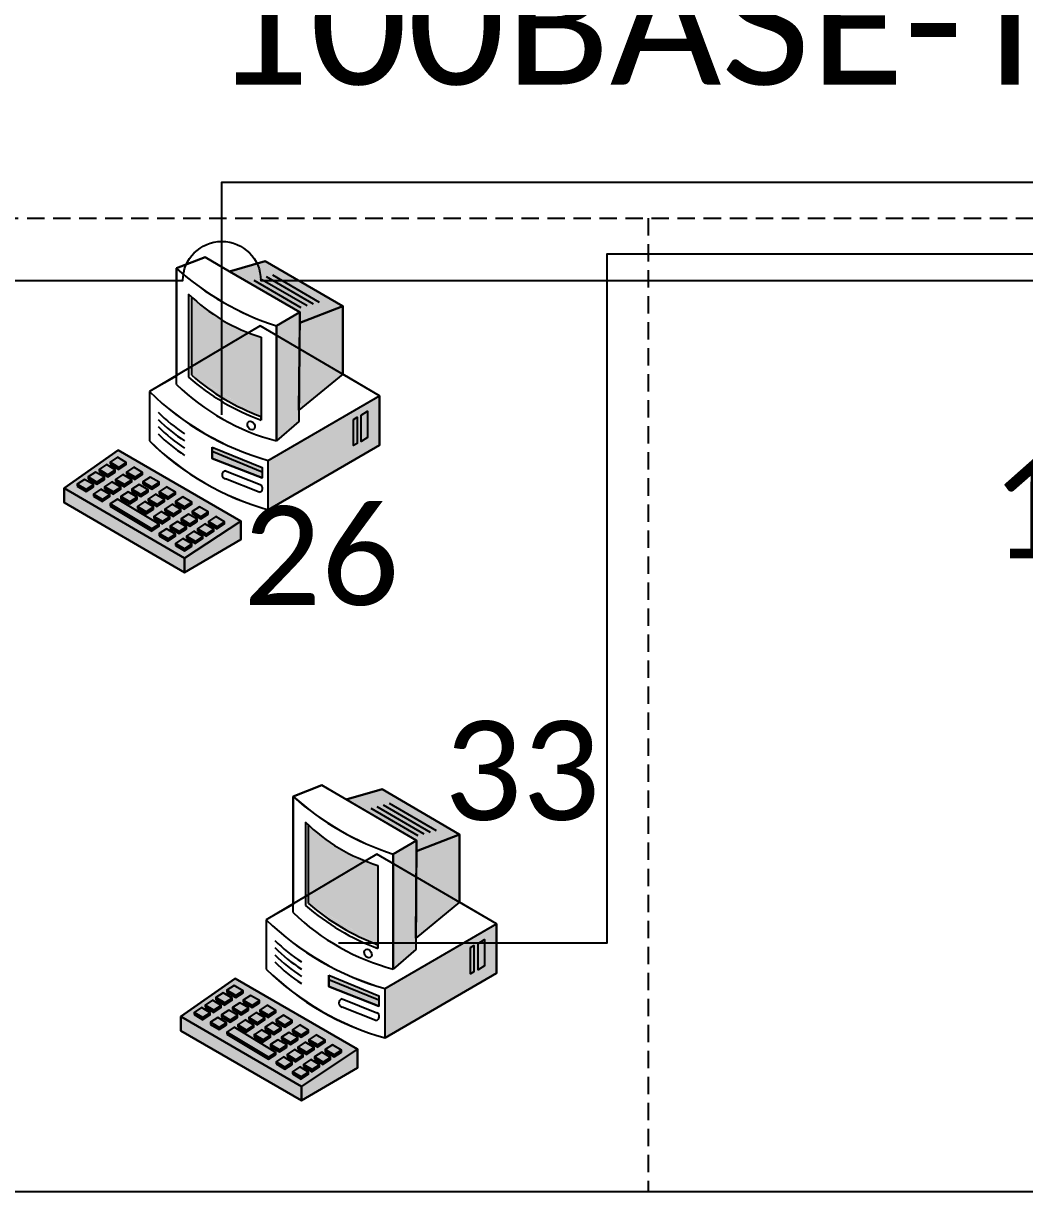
# Model space of a CAD drawing. Extents: x 1 to 296, y 20 to 201.
# Drawn here: x 36.63 to 58.05, y 80 to 105 of the extents above; entities that cross this region are included whole.
import ezdxf

# ---------------------------------------------------------------- set-up
doc = ezdxf.new("R2010")
doc.units = 0
doc.header["$LTSCALE"] = 2.97
doc.header["$MEASUREMENT"] = 0
doc.linetypes.add('HIDDEN2', pattern=[0.1875, 0.125, -0.0625])
doc.layers.get('0').update_dxf_attribs({"linetype": 'CONTINUOUS'})
doc.layers.add('CONNECTOR', color=7, linetype='CONTINUOUS')
doc.styles.get("Standard").update_dxf_attribs({"font": 'txt.shx'})

msp = doc.modelspace()

# ---------------------------------------------------------------- hatches: boundary and pattern name
for color, points in [(7, [(42.542, 98.589), (42.544, 98.82), (41.039, 99.692), (41.803, 99.912), (43.464, 98.945)]), (7, [(42.044, 96.064), (42.044, 98.527), (42.544, 98.82), (42.524, 96.482)]), (7, [(42.542, 98.589), (43.464, 98.945), (43.464, 97.493), (42.524, 96.724)]), (7, [(41.869, 95.648), (44.25, 97.032), (44.25, 95.976), (41.869, 94.591)]), (7, [(37.5, 95.053), (38.658, 95.866), (41.279, 94.349), (40.078, 93.555)]), (253, [(40.667, 95.932), (41.738, 95.493), (41.738, 95.273), (40.667, 95.691)]), (7, [(37.5, 95.053), (40.078, 93.555), (40.078, 93.25), (37.5, 94.745)]), (7, [(40.078, 93.25), (40.078, 93.555), (41.279, 94.349), (41.279, 93.954)]), (7, [(45.042, 87.287), (45.044, 87.517), (43.539, 88.389), (44.303, 88.609), (45.964, 87.642)]), (7, [(44.544, 84.762), (44.544, 87.224), (45.044, 87.517), (45.024, 85.179)]), (7, [(45.042, 87.287), (45.964, 87.642), (45.964, 86.191), (45.024, 85.421)]), (7, [(44.369, 84.345), (46.75, 85.729), (46.75, 84.674), (44.369, 83.288)]), (7, [(40, 83.75), (41.158, 84.564), (43.779, 83.047), (42.578, 82.252)]), (253, [(43.167, 84.63), (44.238, 84.19), (44.238, 83.97), (43.167, 84.388)]), (7, [(40, 83.75), (42.578, 82.252), (42.578, 81.947), (40, 83.442)]), (7, [(42.578, 81.947), (42.578, 82.252), (43.779, 83.047), (43.779, 82.651)])]:
    msp.add_hatch(color=color).paths.add_polyline_path(points)
h = msp.add_hatch(color=7)
edge = h.paths.add_edge_path()
edge.add_line((40.231, 97.469), (40.231, 99.143))
edge.add_line((40.231, 99.143), (40.165, 99.208))
edge.add_ellipse((42.805, 101.919), major_axis=(0.032, -3.796), ratio=0.993528, start_angle=315.0949, end_angle=342.7363)
edge.add_line((41.716, 98.285), (41.716, 96.508))
edge.add_line((41.716, 96.508), (41.716, 96.587))
edge.add_ellipse((43.354, 101.091), major_axis=(-0.122, -4.794), ratio=0.993528, start_angle=320.5053, end_angle=341.3574, ccw=False)
h = msp.add_hatch(color=251)
h.paths.add_polyline_path([(43.857, 96.614), (43.993, 96.7), (43.993, 96.138), (43.857, 96.052)])
h.paths.add_polyline_path([(43.694, 96.526), (43.769, 96.57), (43.769, 96.008), (43.694, 95.964)])
h = msp.add_hatch(color=252)
h.paths.add_polyline_path([(38.483, 95.566), (38.672, 95.453), (38.672, 95.498), (38.483, 95.611)])
h.paths.add_polyline_path([(38.834, 95.354), (39.023, 95.242), (39.023, 95.287), (38.834, 95.399)])
h.paths.add_polyline_path([(39.185, 95.143), (39.374, 95.03), (39.374, 95.075), (39.185, 95.188)])
h.paths.add_polyline_path([(39.536, 94.931), (39.725, 94.819), (39.725, 94.864), (39.536, 94.976)])
h.paths.add_polyline_path([(39.887, 94.72), (40.076, 94.607), (40.076, 94.652), (39.887, 94.765)])
h.paths.add_polyline_path([(40.238, 94.508), (40.427, 94.396), (40.427, 94.441), (40.238, 94.553)])
h.paths.add_polyline_path([(38.672, 95.498), (38.672, 95.453), (38.829, 95.557), (38.829, 95.602)])
h.paths.add_polyline_path([(39.023, 95.287), (39.023, 95.242), (39.18, 95.345), (39.18, 95.39)])
h.paths.add_polyline_path([(39.374, 95.075), (39.374, 95.03), (39.531, 95.134), (39.531, 95.179)])
h.paths.add_polyline_path([(39.725, 94.864), (39.725, 94.819), (39.882, 94.922), (39.882, 94.967)])
h.paths.add_polyline_path([(40.076, 94.652), (40.076, 94.607), (40.233, 94.711), (40.233, 94.756)])
h.paths.add_polyline_path([(40.427, 94.441), (40.427, 94.396), (40.584, 94.499), (40.584, 94.544)])
h.paths.add_polyline_path([(40.589, 94.297), (40.778, 94.184), (40.778, 94.229), (40.589, 94.342)])
h.paths.add_polyline_path([(40.778, 94.229), (40.778, 94.184), (40.935, 94.288), (40.935, 94.333)])
h.paths.add_polyline_path([(38.249, 95.408), (38.438, 95.296), (38.438, 95.341), (38.249, 95.453)])
h.paths.add_polyline_path([(38.6, 95.197), (38.789, 95.084), (38.789, 95.129), (38.6, 95.242)])
h.paths.add_polyline_path([(38.951, 94.985), (39.14, 94.873), (39.14, 94.918), (38.951, 95.03)])
h.paths.add_polyline_path([(39.302, 94.774), (39.491, 94.661), (39.491, 94.706), (39.302, 94.819)])
h.paths.add_polyline_path([(39.653, 94.562), (39.842, 94.45), (39.842, 94.495), (39.653, 94.607)])
h.paths.add_polyline_path([(40.004, 94.351), (40.193, 94.238), (40.193, 94.283), (40.004, 94.396)])
h.paths.add_polyline_path([(38.438, 95.341), (38.438, 95.296), (38.595, 95.399), (38.595, 95.444)])
h.paths.add_polyline_path([(38.789, 95.129), (38.789, 95.084), (38.946, 95.188), (38.946, 95.233)])
h.paths.add_polyline_path([(39.14, 94.918), (39.14, 94.873), (39.297, 94.976), (39.297, 95.021)])
h.paths.add_polyline_path([(39.491, 94.706), (39.491, 94.661), (39.648, 94.765), (39.648, 94.81)])
h.paths.add_polyline_path([(39.842, 94.495), (39.842, 94.45), (39.999, 94.553), (39.999, 94.598)])
h.paths.add_polyline_path([(40.193, 94.283), (40.193, 94.238), (40.35, 94.342), (40.35, 94.387)])
h.paths.add_polyline_path([(40.355, 94.139), (40.544, 94.027), (40.544, 94.072), (40.355, 94.184)])
h.paths.add_polyline_path([(40.544, 94.072), (40.544, 94.027), (40.701, 94.13), (40.701, 94.175)])
h.paths.add_polyline_path([(38.015, 95.251), (38.204, 95.138), (38.204, 95.183), (38.015, 95.296)])
h.paths.add_polyline_path([(38.366, 95.039), (38.555, 94.927), (38.555, 94.972), (38.366, 95.084)])
h.paths.add_polyline_path([(38.717, 94.828), (38.906, 94.715), (38.906, 94.76), (38.717, 94.873)])
h.paths.add_polyline_path([(39.068, 94.616), (39.257, 94.504), (39.257, 94.549), (39.068, 94.661)])
h.paths.add_polyline_path([(39.419, 94.405), (39.608, 94.292), (39.608, 94.337), (39.419, 94.45)])
h.paths.add_polyline_path([(39.77, 94.193), (39.959, 94.081), (39.959, 94.126), (39.77, 94.238)])
h.paths.add_polyline_path([(38.204, 95.183), (38.204, 95.138), (38.361, 95.242), (38.361, 95.287)])
h.paths.add_polyline_path([(38.555, 94.972), (38.555, 94.927), (38.712, 95.03), (38.712, 95.075)])
h.paths.add_polyline_path([(38.906, 94.76), (38.906, 94.715), (39.063, 94.819), (39.063, 94.864)])
h.paths.add_polyline_path([(39.257, 94.549), (39.257, 94.504), (39.414, 94.607), (39.414, 94.652)])
h.paths.add_polyline_path([(39.608, 94.337), (39.608, 94.292), (39.765, 94.396), (39.765, 94.441)])
h.paths.add_polyline_path([(39.959, 94.126), (39.959, 94.081), (40.116, 94.184), (40.116, 94.229)])
h.paths.add_polyline_path([(40.121, 93.982), (40.31, 93.869), (40.31, 93.914), (40.121, 94.027)])
h.paths.add_polyline_path([(40.31, 93.914), (40.31, 93.869), (40.467, 93.973), (40.467, 94.018)])
h.paths.add_polyline_path([(37.781, 95.093), (37.97, 94.981), (37.97, 95.026), (37.781, 95.138)])
h.paths.add_polyline_path([(38.132, 94.882), (38.321, 94.769), (38.321, 94.814), (38.132, 94.927)])
h.paths.add_polyline_path([(38.483, 94.67), (39.374, 94.135), (39.374, 94.18), (38.483, 94.715)])
h.paths.add_polyline_path([(39.536, 94.036), (39.725, 93.923), (39.725, 93.968), (39.536, 94.081)])
h.paths.add_polyline_path([(37.97, 95.026), (37.97, 94.981), (38.127, 95.084), (38.127, 95.129)])
h.paths.add_polyline_path([(38.321, 94.814), (38.321, 94.769), (38.478, 94.873), (38.478, 94.918)])
h.paths.add_polyline_path([(39.374, 94.18), (39.374, 94.135), (39.531, 94.238), (39.531, 94.283)])
h.paths.add_polyline_path([(39.725, 93.968), (39.725, 93.923), (39.882, 94.027), (39.882, 94.072)])
h.paths.add_polyline_path([(39.887, 93.824), (40.076, 93.712), (40.076, 93.757), (39.887, 93.869)])
h.paths.add_polyline_path([(40.076, 93.757), (40.076, 93.712), (40.233, 93.815), (40.233, 93.86)])
h = msp.add_hatch(color=7)
edge = h.paths.add_edge_path()
edge.add_line((42.731, 86.166), (42.731, 87.84))
edge.add_line((42.731, 87.84), (42.665, 87.906))
edge.add_ellipse((45.305, 90.617), major_axis=(0.032, -3.796), ratio=0.993528, start_angle=315.0949, end_angle=342.7363)
edge.add_line((44.216, 86.982), (44.216, 85.205))
edge.add_line((44.216, 85.205), (44.216, 85.285))
edge.add_ellipse((45.854, 89.788), major_axis=(-0.122, -4.794), ratio=0.993528, start_angle=320.5053, end_angle=341.3574, ccw=False)
h = msp.add_hatch(color=251)
h.paths.add_polyline_path([(46.357, 85.311), (46.493, 85.397), (46.493, 84.835), (46.357, 84.749)])
h.paths.add_polyline_path([(46.194, 85.223), (46.269, 85.267), (46.269, 84.705), (46.194, 84.662)])
h = msp.add_hatch(color=252)
h.paths.add_polyline_path([(40.983, 84.263), (41.172, 84.151), (41.172, 84.196), (40.983, 84.308)])
h.paths.add_polyline_path([(41.334, 84.052), (41.523, 83.939), (41.523, 83.984), (41.334, 84.097)])
h.paths.add_polyline_path([(41.685, 83.84), (41.874, 83.728), (41.874, 83.773), (41.685, 83.885)])
h.paths.add_polyline_path([(42.036, 83.629), (42.225, 83.516), (42.225, 83.561), (42.036, 83.674)])
h.paths.add_polyline_path([(42.387, 83.417), (42.576, 83.305), (42.576, 83.35), (42.387, 83.462)])
h.paths.add_polyline_path([(42.738, 83.206), (42.927, 83.093), (42.927, 83.138), (42.738, 83.251)])
h.paths.add_polyline_path([(41.172, 84.196), (41.172, 84.151), (41.329, 84.254), (41.329, 84.299)])
h.paths.add_polyline_path([(41.523, 83.984), (41.523, 83.939), (41.68, 84.043), (41.68, 84.088)])
h.paths.add_polyline_path([(41.874, 83.773), (41.874, 83.728), (42.031, 83.831), (42.031, 83.876)])
h.paths.add_polyline_path([(42.225, 83.561), (42.225, 83.516), (42.382, 83.62), (42.382, 83.665)])
h.paths.add_polyline_path([(42.576, 83.35), (42.576, 83.305), (42.733, 83.408), (42.733, 83.453)])
h.paths.add_polyline_path([(42.927, 83.138), (42.927, 83.093), (43.084, 83.197), (43.084, 83.242)])
h.paths.add_polyline_path([(43.089, 82.994), (43.278, 82.882), (43.278, 82.927), (43.089, 83.039)])
h.paths.add_polyline_path([(43.278, 82.927), (43.278, 82.882), (43.435, 82.985), (43.435, 83.03)])
h.paths.add_polyline_path([(40.749, 84.106), (40.938, 83.993), (40.938, 84.038), (40.749, 84.151)])
h.paths.add_polyline_path([(41.1, 83.894), (41.289, 83.782), (41.289, 83.826), (41.1, 83.939)])
h.paths.add_polyline_path([(41.451, 83.683), (41.64, 83.57), (41.64, 83.615), (41.451, 83.728)])
h.paths.add_polyline_path([(41.802, 83.471), (41.991, 83.359), (41.991, 83.404), (41.802, 83.516)])
h.paths.add_polyline_path([(42.153, 83.26), (42.342, 83.147), (42.342, 83.192), (42.153, 83.305)])
h.paths.add_polyline_path([(42.504, 83.048), (42.693, 82.936), (42.693, 82.98), (42.504, 83.093)])
h.paths.add_polyline_path([(40.938, 84.038), (40.938, 83.993), (41.095, 84.097), (41.095, 84.142)])
h.paths.add_polyline_path([(41.289, 83.827), (41.289, 83.782), (41.446, 83.885), (41.446, 83.93)])
h.paths.add_polyline_path([(41.64, 83.615), (41.64, 83.57), (41.797, 83.674), (41.797, 83.719)])
h.paths.add_polyline_path([(41.991, 83.404), (41.991, 83.359), (42.148, 83.462), (42.148, 83.507)])
h.paths.add_polyline_path([(42.342, 83.192), (42.342, 83.147), (42.499, 83.251), (42.499, 83.296)])
h.paths.add_polyline_path([(42.693, 82.981), (42.693, 82.936), (42.85, 83.039), (42.85, 83.084)])
h.paths.add_polyline_path([(42.855, 82.837), (43.044, 82.724), (43.044, 82.769), (42.855, 82.882)])
h.paths.add_polyline_path([(43.044, 82.769), (43.044, 82.724), (43.201, 82.828), (43.201, 82.873)])
h.paths.add_polyline_path([(40.515, 83.948), (40.704, 83.836), (40.704, 83.881), (40.515, 83.993)])
h.paths.add_polyline_path([(40.866, 83.736), (41.055, 83.624), (41.055, 83.669), (40.866, 83.782)])
h.paths.add_polyline_path([(41.217, 83.525), (41.406, 83.413), (41.406, 83.458), (41.217, 83.57)])
h.paths.add_polyline_path([(41.568, 83.314), (41.757, 83.201), (41.757, 83.246), (41.568, 83.359)])
h.paths.add_polyline_path([(41.919, 83.102), (42.108, 82.99), (42.108, 83.035), (41.919, 83.147)])
h.paths.add_polyline_path([(42.27, 82.89), (42.459, 82.778), (42.459, 82.823), (42.27, 82.936)])
h.paths.add_polyline_path([(40.704, 83.881), (40.704, 83.836), (40.861, 83.939), (40.861, 83.984)])
h.paths.add_polyline_path([(41.055, 83.669), (41.055, 83.624), (41.212, 83.728), (41.212, 83.773)])
h.paths.add_polyline_path([(41.406, 83.458), (41.406, 83.413), (41.563, 83.516), (41.563, 83.561)])
h.paths.add_polyline_path([(41.757, 83.246), (41.757, 83.201), (41.914, 83.305), (41.914, 83.35)])
h.paths.add_polyline_path([(42.108, 83.035), (42.108, 82.99), (42.265, 83.093), (42.265, 83.138)])
h.paths.add_polyline_path([(42.459, 82.823), (42.459, 82.778), (42.616, 82.882), (42.616, 82.927)])
h.paths.add_polyline_path([(42.621, 82.679), (42.81, 82.567), (42.81, 82.612), (42.621, 82.724)])
h.paths.add_polyline_path([(42.81, 82.612), (42.81, 82.567), (42.967, 82.67), (42.967, 82.715)])
h.paths.add_polyline_path([(40.281, 83.791), (40.47, 83.678), (40.47, 83.723), (40.281, 83.836)])
h.paths.add_polyline_path([(40.632, 83.579), (40.821, 83.466), (40.821, 83.511), (40.632, 83.624)])
h.paths.add_polyline_path([(40.983, 83.368), (41.874, 82.832), (41.874, 82.877), (40.983, 83.413)])
h.paths.add_polyline_path([(42.036, 82.733), (42.225, 82.62), (42.225, 82.665), (42.036, 82.778)])
h.paths.add_polyline_path([(40.47, 83.723), (40.47, 83.678), (40.627, 83.782), (40.627, 83.827)])
h.paths.add_polyline_path([(40.821, 83.512), (40.821, 83.467), (40.978, 83.57), (40.978, 83.615)])
h.paths.add_polyline_path([(41.874, 82.877), (41.874, 82.832), (42.031, 82.936), (42.031, 82.981)])
h.paths.add_polyline_path([(42.225, 82.666), (42.225, 82.621), (42.382, 82.724), (42.382, 82.769)])
h.paths.add_polyline_path([(42.387, 82.522), (42.576, 82.409), (42.576, 82.454), (42.387, 82.567)])
h.paths.add_polyline_path([(42.576, 82.454), (42.576, 82.409), (42.733, 82.513), (42.733, 82.557)])

# ---------------------------------------------------------------- linework, layer by layer
at = {"color": 7, "linetype": 'HIDDEN2'}
for p, q in [((20, 100.833), (120, 100.833)), ((50, 100.833), (50, 80))]:
    msp.add_line(p, q, dxfattribs=at)
at = {"color": 7, "linetype": 'CONTINUOUS'}
for p, q in [((40.515, 100), (39.903, 99.758)), ((39.903, 99.758), (40.515, 100)), ((40.515, 100), (39.903, 99.758)), ((39.903, 99.758), (39.903, 97.463)), ((39.903, 97.274), (39.903, 99.758)), ((39.903, 99.758), (39.903, 97.45)), ((41.039, 99.692), (40.515, 100)), ((40.515, 100), (41.04, 99.692)), ((41.039, 99.692), (40.515, 100)), ((41.803, 99.912), (41.039, 99.692)), ((41.803, 99.912), (41.039, 99.692)), ((43.464, 98.945), (41.803, 99.912)), ((43.464, 98.945), (41.803, 99.912)), ((41.04, 99.692), (42.544, 98.819)), ((41.563, 99.507), (42.568, 98.923)), ((41.694, 99.543), (42.699, 98.959)), ((41.825, 99.58), (42.83, 98.996)), ((41.956, 99.616), (42.961, 99.032)), ((40.165, 99.208), (40.165, 97.428)), ((40.231, 99.143), (40.165, 99.208)), ((40.231, 97.469), (40.231, 99.143)), ((42.544, 98.819), (42.044, 98.527)), ((43.464, 97.493), (43.464, 98.945)), ((43.464, 97.493), (43.464, 98.945)), ((41.694, 98.527), (39.324, 97.12)), ((44.25, 97.032), (41.694, 98.527)), ((42.044, 98.527), (42.044, 96.064)), ((41.716, 98.285), (41.716, 96.508)), ((39.903, 97.463), (39.324, 97.12)), ((39.903, 97.45), (39.324, 97.12)), ((44.25, 97.032), (43.464, 97.493)), ((44.25, 97.032), (43.464, 97.493)), ((39.324, 97.12), (39.324, 96.064)), ((39.324, 97.12), (39.324, 96.064)), ((39.324, 97.12), (39.324, 96.064)), ((41.869, 95.648), (44.25, 97.032)), ((44.25, 95.976), (44.25, 97.032)), ((44.25, 95.976), (44.25, 97.032)), ((41.716, 96.508), (41.716, 96.587)), ((40.667, 95.844), (41.738, 95.405)), ((41.869, 94.591), (44.25, 95.976)), ((41.869, 94.591), (44.25, 95.976)), ((41.869, 94.591), (41.869, 95.648)), ((40.951, 95.427), (41.694, 95.13)), ((41.672, 94.965), (40.951, 95.251)), ((43.015, 88.697), (42.403, 88.455)), ((42.403, 88.455), (43.015, 88.697)), ((43.015, 88.697), (42.403, 88.455)), ((43.539, 88.389), (43.015, 88.697)), ((43.015, 88.697), (43.54, 88.389)), ((43.539, 88.389), (43.015, 88.697)), ((44.303, 88.609), (43.539, 88.389)), ((44.303, 88.609), (43.539, 88.389)), ((45.964, 87.642), (44.303, 88.609)), ((45.964, 87.642), (44.303, 88.609)), ((42.403, 88.455), (42.403, 86.161)), ((42.403, 85.971), (42.403, 88.455)), ((42.403, 88.455), (42.403, 86.147)), ((43.54, 88.389), (45.044, 87.516)), ((44.325, 88.277), (45.33, 87.693)), ((44.456, 88.313), (45.461, 87.729)), ((44.063, 88.204), (45.068, 87.62)), ((44.194, 88.24), (45.199, 87.656)), ((42.665, 87.906), (42.665, 86.125)), ((42.731, 87.84), (42.665, 87.906)), ((42.731, 86.166), (42.731, 87.84)), ((45.044, 87.516), (44.544, 87.224)), ((45.964, 86.191), (45.964, 87.642)), ((45.964, 86.191), (45.964, 87.642)), ((44.194, 87.224), (41.824, 85.817)), ((46.75, 85.729), (44.194, 87.224)), ((44.544, 87.224), (44.544, 84.762)), ((44.216, 86.982), (44.216, 85.205)), ((42.403, 86.161), (41.824, 85.817)), ((42.403, 86.147), (41.824, 85.817)), ((46.75, 85.729), (45.964, 86.191)), ((46.75, 85.729), (45.964, 86.191)), ((41.824, 85.817), (41.824, 84.762)), ((41.824, 85.817), (41.824, 84.762)), ((41.824, 85.817), (41.824, 84.762)), ((44.369, 84.345), (46.75, 85.729)), ((46.75, 84.674), (46.75, 85.729)), ((46.75, 84.674), (46.75, 85.729)), ((44.216, 85.205), (44.216, 85.285)), ((43.167, 84.542), (44.238, 84.102)), ((44.369, 83.288), (46.75, 84.674)), ((44.369, 83.288), (46.75, 84.674)), ((44.369, 83.288), (44.369, 84.345)), ((43.451, 84.124), (44.194, 83.827)), ((44.172, 83.662), (43.451, 83.948))]:
    msp.add_line(p, q, dxfattribs=at)
for points in [[(20, 80), (120, 80), (120, 130), (20, 130)], [(42.542, 98.589), (42.544, 98.82), (41.039, 99.692), (41.803, 99.912), (43.464, 98.945)], [(42.044, 96.064), (42.044, 98.527), (42.544, 98.82), (42.524, 96.482)], [(42.542, 98.589), (43.464, 98.945), (43.464, 97.493), (42.524, 96.724)], [(41.869, 95.648), (44.25, 97.032), (44.25, 95.976), (41.869, 94.591)], [(37.5, 95.053), (37.5, 94.745), (40.078, 93.25), (41.279, 93.954), (41.279, 94.349), (38.658, 95.866)], [(37.5, 95.053), (38.658, 95.866), (41.279, 94.349), (40.078, 93.555)], [(37.5, 95.053), (38.658, 95.866), (41.279, 94.349), (41.279, 93.954), (40.078, 93.25), (37.5, 94.745)], [(40.667, 95.932), (41.738, 95.493), (41.738, 95.273), (40.667, 95.691)], [(38.483, 95.566), (38.672, 95.453), (38.672, 95.498), (38.483, 95.611)], [(38.672, 95.498), (38.672, 95.453), (38.829, 95.557), (38.829, 95.602)], [(38.015, 95.251), (38.204, 95.138), (38.204, 95.183), (38.015, 95.296)], [(38.204, 95.183), (38.204, 95.138), (38.361, 95.242), (38.361, 95.287)], [(38.249, 95.408), (38.438, 95.296), (38.438, 95.341), (38.249, 95.453)], [(38.438, 95.341), (38.438, 95.296), (38.595, 95.399), (38.595, 95.444)], [(38.834, 95.354), (39.023, 95.242), (39.023, 95.287), (38.834, 95.399)], [(39.023, 95.287), (39.023, 95.242), (39.18, 95.345), (39.18, 95.39)], [(37.5, 95.053), (40.078, 93.555), (40.078, 93.25), (37.5, 94.745)], [(37.781, 95.093), (37.97, 94.981), (37.97, 95.026), (37.781, 95.138)], [(37.97, 95.026), (37.97, 94.981), (38.127, 95.084), (38.127, 95.129)], [(38.366, 95.039), (38.555, 94.927), (38.555, 94.972), (38.366, 95.084)], [(38.555, 94.972), (38.555, 94.927), (38.712, 95.03), (38.712, 95.075)], [(38.6, 95.197), (38.789, 95.084), (38.789, 95.129), (38.6, 95.242)], [(38.789, 95.129), (38.789, 95.084), (38.946, 95.188), (38.946, 95.233)], [(38.951, 94.985), (39.14, 94.873), (39.14, 94.918), (38.951, 95.03)], [(39.14, 94.918), (39.14, 94.873), (39.297, 94.976), (39.297, 95.021)], [(39.185, 95.143), (39.374, 95.03), (39.374, 95.075), (39.185, 95.188)], [(39.374, 95.075), (39.374, 95.03), (39.531, 95.134), (39.531, 95.179)], [(38.132, 94.882), (38.321, 94.769), (38.321, 94.814), (38.132, 94.927)], [(38.321, 94.814), (38.321, 94.769), (38.478, 94.873), (38.478, 94.918)], [(38.717, 94.828), (38.906, 94.715), (38.906, 94.76), (38.717, 94.873)], [(38.906, 94.76), (38.906, 94.715), (39.063, 94.819), (39.063, 94.864)], [(39.302, 94.774), (39.491, 94.661), (39.491, 94.706), (39.302, 94.819)], [(39.491, 94.706), (39.491, 94.661), (39.648, 94.765), (39.648, 94.81)], [(39.536, 94.931), (39.725, 94.819), (39.725, 94.864), (39.536, 94.976)], [(39.725, 94.864), (39.725, 94.819), (39.882, 94.922), (39.882, 94.967)], [(39.887, 94.72), (40.076, 94.607), (40.076, 94.652), (39.887, 94.765)], [(40.076, 94.652), (40.076, 94.607), (40.233, 94.711), (40.233, 94.756)], [(38.483, 94.67), (39.374, 94.135), (39.374, 94.18), (38.483, 94.715)], [(39.068, 94.616), (39.257, 94.504), (39.257, 94.549), (39.068, 94.661)], [(39.257, 94.549), (39.257, 94.504), (39.414, 94.607), (39.414, 94.652)], [(39.653, 94.562), (39.842, 94.45), (39.842, 94.495), (39.653, 94.607)], [(39.842, 94.495), (39.842, 94.45), (39.999, 94.553), (39.999, 94.598)], [(40.238, 94.508), (40.427, 94.396), (40.427, 94.441), (40.238, 94.553)], [(40.427, 94.441), (40.427, 94.396), (40.584, 94.499), (40.584, 94.544)], [(39.374, 94.18), (39.374, 94.135), (39.531, 94.238), (39.531, 94.283)], [(39.419, 94.405), (39.608, 94.292), (39.608, 94.337), (39.419, 94.45)], [(39.608, 94.337), (39.608, 94.292), (39.765, 94.396), (39.765, 94.441)], [(40.004, 94.351), (40.193, 94.238), (40.193, 94.283), (40.004, 94.396)], [(40.078, 93.25), (40.078, 93.555), (41.279, 94.349), (41.279, 93.954)], [(40.193, 94.283), (40.193, 94.238), (40.35, 94.342), (40.35, 94.387)], [(40.589, 94.297), (40.778, 94.184), (40.778, 94.229), (40.589, 94.342)], [(40.778, 94.229), (40.778, 94.184), (40.935, 94.288), (40.935, 94.333)], [(39.536, 94.036), (39.725, 93.923), (39.725, 93.968), (39.536, 94.081)], [(39.725, 93.968), (39.725, 93.923), (39.882, 94.027), (39.882, 94.072)], [(39.77, 94.193), (39.959, 94.081), (39.959, 94.126), (39.77, 94.238)], [(39.959, 94.126), (39.959, 94.081), (40.116, 94.184), (40.116, 94.229)], [(40.121, 93.982), (40.31, 93.869), (40.31, 93.914), (40.121, 94.027)], [(40.31, 93.914), (40.31, 93.869), (40.467, 93.973), (40.467, 94.018)], [(40.355, 94.139), (40.544, 94.027), (40.544, 94.072), (40.355, 94.184)], [(40.544, 94.072), (40.544, 94.027), (40.701, 94.13), (40.701, 94.175)], [(39.887, 93.824), (40.076, 93.712), (40.076, 93.757), (39.887, 93.869)], [(40.076, 93.757), (40.076, 93.712), (40.233, 93.815), (40.233, 93.86)], [(45.042, 87.287), (45.044, 87.517), (43.539, 88.389), (44.303, 88.609), (45.964, 87.642)], [(44.544, 84.762), (44.544, 87.224), (45.044, 87.517), (45.024, 85.179)], [(45.042, 87.287), (45.964, 87.642), (45.964, 86.191), (45.024, 85.421)], [(44.369, 84.345), (46.75, 85.729), (46.75, 84.674), (44.369, 83.288)], [(40, 83.75), (40, 83.442), (42.578, 81.947), (43.779, 82.651), (43.779, 83.047), (41.158, 84.564)], [(40, 83.75), (41.158, 84.564), (43.779, 83.047), (42.578, 82.252)], [(40, 83.75), (41.158, 84.564), (43.779, 83.047), (43.779, 82.651), (42.578, 81.947), (40, 83.442)], [(43.167, 84.63), (44.238, 84.19), (44.238, 83.97), (43.167, 84.388)], [(40.983, 84.263), (41.172, 84.151), (41.172, 84.196), (40.983, 84.308)], [(41.172, 84.196), (41.172, 84.151), (41.329, 84.254), (41.329, 84.299)], [(40.749, 84.106), (40.938, 83.993), (40.938, 84.038), (40.749, 84.151)], [(40.938, 84.038), (40.938, 83.993), (41.095, 84.097), (41.095, 84.142)], [(41.334, 84.052), (41.523, 83.939), (41.523, 83.984), (41.334, 84.097)], [(41.523, 83.984), (41.523, 83.939), (41.68, 84.043), (41.68, 84.088)], [(40, 83.75), (42.578, 82.252), (42.578, 81.947), (40, 83.442)], [(40.281, 83.791), (40.47, 83.678), (40.47, 83.723), (40.281, 83.836)], [(40.47, 83.723), (40.47, 83.678), (40.627, 83.782), (40.627, 83.827)], [(40.515, 83.948), (40.704, 83.836), (40.704, 83.881), (40.515, 83.993)], [(40.704, 83.881), (40.704, 83.836), (40.861, 83.939), (40.861, 83.984)], [(40.866, 83.736), (41.055, 83.624), (41.055, 83.669), (40.866, 83.782)], [(41.055, 83.669), (41.055, 83.624), (41.212, 83.728), (41.212, 83.773)], [(41.1, 83.894), (41.289, 83.782), (41.289, 83.826), (41.1, 83.939)], [(41.289, 83.827), (41.289, 83.782), (41.446, 83.885), (41.446, 83.93)], [(41.685, 83.84), (41.874, 83.728), (41.874, 83.773), (41.685, 83.885)], [(41.874, 83.773), (41.874, 83.728), (42.031, 83.831), (42.031, 83.876)], [(40.632, 83.579), (40.821, 83.466), (40.821, 83.511), (40.632, 83.624)], [(40.821, 83.512), (40.821, 83.467), (40.978, 83.57), (40.978, 83.615)], [(41.217, 83.525), (41.406, 83.413), (41.406, 83.458), (41.217, 83.57)], [(41.406, 83.458), (41.406, 83.413), (41.563, 83.516), (41.563, 83.561)], [(41.451, 83.683), (41.64, 83.57), (41.64, 83.615), (41.451, 83.728)], [(41.64, 83.615), (41.64, 83.57), (41.797, 83.674), (41.797, 83.719)], [(41.802, 83.471), (41.991, 83.359), (41.991, 83.404), (41.802, 83.516)], [(41.991, 83.404), (41.991, 83.359), (42.148, 83.462), (42.148, 83.507)], [(42.036, 83.629), (42.225, 83.516), (42.225, 83.561), (42.036, 83.674)], [(42.225, 83.561), (42.225, 83.516), (42.382, 83.62), (42.382, 83.665)], [(40.983, 83.368), (41.874, 82.832), (41.874, 82.877), (40.983, 83.413)], [(41.568, 83.314), (41.757, 83.201), (41.757, 83.246), (41.568, 83.359)], [(41.757, 83.246), (41.757, 83.201), (41.914, 83.305), (41.914, 83.35)], [(42.153, 83.26), (42.342, 83.147), (42.342, 83.192), (42.153, 83.305)], [(42.342, 83.192), (42.342, 83.147), (42.499, 83.251), (42.499, 83.296)], [(42.387, 83.417), (42.576, 83.305), (42.576, 83.35), (42.387, 83.462)], [(42.576, 83.35), (42.576, 83.305), (42.733, 83.408), (42.733, 83.453)], [(42.738, 83.206), (42.927, 83.093), (42.927, 83.138), (42.738, 83.251)], [(41.919, 83.102), (42.108, 82.99), (42.108, 83.035), (41.919, 83.147)], [(42.108, 83.035), (42.108, 82.99), (42.265, 83.093), (42.265, 83.138)], [(42.504, 83.048), (42.693, 82.936), (42.693, 82.98), (42.504, 83.093)], [(42.578, 81.947), (42.578, 82.252), (43.779, 83.047), (43.779, 82.651)], [(42.693, 82.981), (42.693, 82.936), (42.85, 83.039), (42.85, 83.084)], [(42.927, 83.138), (42.927, 83.093), (43.084, 83.197), (43.084, 83.242)], [(43.089, 82.994), (43.278, 82.882), (43.278, 82.927), (43.089, 83.039)], [(43.278, 82.927), (43.278, 82.882), (43.435, 82.985), (43.435, 83.03)], [(41.874, 82.877), (41.874, 82.832), (42.031, 82.936), (42.031, 82.981)], [(42.036, 82.733), (42.225, 82.62), (42.225, 82.665), (42.036, 82.778)], [(42.225, 82.666), (42.225, 82.621), (42.382, 82.724), (42.382, 82.769)], [(42.27, 82.89), (42.459, 82.778), (42.459, 82.823), (42.27, 82.936)], [(42.459, 82.823), (42.459, 82.778), (42.616, 82.882), (42.616, 82.927)], [(42.855, 82.837), (43.044, 82.724), (43.044, 82.769), (42.855, 82.882)], [(43.044, 82.769), (43.044, 82.724), (43.201, 82.828), (43.201, 82.873)], [(42.387, 82.522), (42.576, 82.409), (42.576, 82.454), (42.387, 82.567)], [(42.576, 82.454), (42.576, 82.409), (42.733, 82.513), (42.733, 82.557)], [(42.621, 82.679), (42.81, 82.567), (42.81, 82.612), (42.621, 82.724)], [(42.81, 82.612), (42.81, 82.567), (42.967, 82.67), (42.967, 82.715)]]:
    msp.add_lwpolyline(points, close=True, dxfattribs=at)
at = {"color": 251, "linetype": 'CONTINUOUS'}
for points in [[(43.694, 96.526), (43.769, 96.57), (43.769, 96.008), (43.694, 95.964)], [(43.857, 96.614), (43.993, 96.7), (43.993, 96.138), (43.857, 96.052)], [(46.194, 85.223), (46.269, 85.267), (46.269, 84.705), (46.194, 84.662)], [(46.357, 85.311), (46.493, 85.397), (46.493, 84.835), (46.357, 84.749)]]:
    msp.add_lwpolyline(points, close=True, dxfattribs=at)
at = {"color": 7, "linetype": 'CONTINUOUS'}
for points in [[(40.667, 95.932), (41.738, 95.493), (41.738, 95.273)], [(40.667, 95.932), (40.667, 95.691), (41.738, 95.273)], [(43.167, 84.63), (44.238, 84.19), (44.238, 83.97)], [(43.167, 84.63), (43.167, 84.388), (44.238, 83.97)]]:
    msp.add_lwpolyline(points, dxfattribs=at)
at = {"color": 10, "linetype": 'CONTINUOUS'}
for points in [[(38.249, 95.453), (38.438, 95.341), (38.595, 95.444), (38.406, 95.557)], [(38.483, 95.611), (38.672, 95.498), (38.829, 95.602), (38.64, 95.714)], [(38.834, 95.399), (39.023, 95.287), (39.18, 95.39), (38.991, 95.503)], [(38.015, 95.296), (38.204, 95.183), (38.361, 95.287), (38.172, 95.399)], [(38.6, 95.242), (38.789, 95.129), (38.946, 95.233), (38.757, 95.345)], [(39.185, 95.188), (39.374, 95.075), (39.531, 95.179), (39.342, 95.291)], [(37.781, 95.138), (37.97, 95.026), (38.127, 95.129), (37.938, 95.242)], [(38.132, 94.927), (38.321, 94.814), (38.478, 94.918), (38.289, 95.03)], [(38.366, 95.084), (38.555, 94.972), (38.712, 95.075), (38.523, 95.188)], [(38.951, 95.03), (39.14, 94.918), (39.297, 95.021), (39.108, 95.134)], [(39.536, 94.976), (39.725, 94.864), (39.882, 94.967), (39.693, 95.08)], [(38.483, 94.715), (39.374, 94.18), (39.531, 94.283), (38.64, 94.819)], [(38.717, 94.873), (38.906, 94.76), (39.063, 94.864), (38.874, 94.976)], [(39.068, 94.661), (39.257, 94.549), (39.414, 94.652), (39.225, 94.765)], [(39.302, 94.819), (39.491, 94.706), (39.648, 94.81), (39.459, 94.922)], [(39.887, 94.765), (40.076, 94.652), (40.233, 94.756), (40.044, 94.868)], [(39.419, 94.45), (39.608, 94.337), (39.765, 94.441), (39.576, 94.553)], [(39.653, 94.607), (39.842, 94.495), (39.999, 94.598), (39.81, 94.711)], [(40.238, 94.553), (40.427, 94.441), (40.584, 94.544), (40.395, 94.657)], [(39.77, 94.238), (39.959, 94.126), (40.116, 94.229), (39.927, 94.342)], [(40.004, 94.396), (40.193, 94.283), (40.35, 94.387), (40.161, 94.499)], [(40.355, 94.184), (40.544, 94.072), (40.701, 94.175), (40.512, 94.288)], [(40.589, 94.342), (40.778, 94.229), (40.935, 94.333), (40.746, 94.445)], [(39.536, 94.081), (39.725, 93.968), (39.882, 94.072), (39.693, 94.184)], [(40.121, 94.027), (40.31, 93.914), (40.467, 94.018), (40.278, 94.13)], [(39.887, 93.869), (40.076, 93.757), (40.233, 93.86), (40.044, 93.973)], [(40.749, 84.151), (40.938, 84.038), (41.095, 84.142), (40.906, 84.254)], [(40.983, 84.308), (41.172, 84.196), (41.329, 84.299), (41.14, 84.412)], [(40.515, 83.993), (40.704, 83.881), (40.861, 83.984), (40.672, 84.097)], [(41.1, 83.939), (41.289, 83.827), (41.446, 83.93), (41.257, 84.043)], [(41.334, 84.097), (41.523, 83.984), (41.68, 84.088), (41.491, 84.2)], [(40.281, 83.835), (40.47, 83.723), (40.627, 83.826), (40.438, 83.939)], [(40.866, 83.781), (41.055, 83.669), (41.212, 83.773), (41.023, 83.885)], [(41.451, 83.728), (41.64, 83.615), (41.797, 83.719), (41.608, 83.831)], [(41.685, 83.885), (41.874, 83.773), (42.031, 83.876), (41.842, 83.989)], [(42.036, 83.674), (42.225, 83.561), (42.382, 83.665), (42.193, 83.777)], [(40.632, 83.624), (40.821, 83.511), (40.978, 83.615), (40.789, 83.727)], [(40.983, 83.412), (41.874, 82.877), (42.031, 82.98), (41.14, 83.516)], [(41.217, 83.57), (41.406, 83.458), (41.563, 83.561), (41.374, 83.674)], [(41.802, 83.516), (41.991, 83.404), (42.148, 83.507), (41.959, 83.62)], [(42.387, 83.462), (42.576, 83.35), (42.733, 83.453), (42.544, 83.566)], [(41.568, 83.358), (41.757, 83.246), (41.914, 83.35), (41.725, 83.462)], [(41.919, 83.147), (42.108, 83.035), (42.265, 83.138), (42.076, 83.251)], [(42.153, 83.305), (42.342, 83.192), (42.499, 83.296), (42.31, 83.408)], [(42.738, 83.251), (42.927, 83.138), (43.084, 83.242), (42.895, 83.354)], [(42.27, 82.936), (42.459, 82.823), (42.616, 82.927), (42.427, 83.039)], [(42.504, 83.093), (42.693, 82.981), (42.85, 83.084), (42.661, 83.197)], [(43.089, 83.039), (43.278, 82.927), (43.435, 83.03), (43.246, 83.143)], [(42.036, 82.778), (42.225, 82.666), (42.382, 82.769), (42.193, 82.882)], [(42.621, 82.724), (42.81, 82.612), (42.967, 82.715), (42.778, 82.828)], [(42.855, 82.882), (43.044, 82.769), (43.201, 82.873), (43.012, 82.985)], [(42.387, 82.566), (42.576, 82.454), (42.733, 82.557), (42.544, 82.67)]]:
    msp.add_lwpolyline(points, close=True, dxfattribs=at)
at = {"color": 7, "linetype": 'CONTINUOUS'}
for centre, major_axis, start_param, end_param in [((43.884, 104.269), (0, -6.034), 5.556901, 5.971177), ((43.835, 104.183), (0, -5.937), 5.553467, 5.974611), ((42.805, 101.919), (0.032, -3.796), -0.783742, -0.301308), ((43.278, 100.802), (0, -4.898), 5.516794, 6.026737), ((43.437, 101.233), (0.009, -5.033), -0.71516, -0.353206), ((43.354, 101.091), (-0.122, -4.794), -0.689313, -0.325375), ((43.498, 101.467), (0, -6.045), 5.514882, 6.008547), ((43.449, 101.381), (0, -5.949), 5.510798, 6.012631), ((41.963, 99.152), (0, -3.494), -0.78478, -0.574048), ((41.963, 98.998), (0, -3.494), -0.78478, -0.574048), ((41.963, 98.844), (0, -3.494), -0.78478, -0.574048), ((43.432, 100.29), (0, -5.912), 5.508675, 6.013865), ((43.432, 100.29), (0, -5.912), 5.508675, 6.013865), ((43.484, 100.381), (0, -6.014), -0.770143, -0.273687), ((41.963, 98.69), (0, -3.494), -0.78478, -0.574048), ((40.968, 95.339), (0, -0.0895), 3.330331, 6.094447), ((41.659, 95.051), (0, -0.0867), 0.152119, 2.724371), ((46.384, 92.966), (0, -6.034), 5.556901, 5.971177), ((46.335, 92.88), (0, -5.937), 5.553467, 5.974611), ((45.305, 90.617), (0.032, -3.796), -0.783742, -0.301308), ((45.937, 89.931), (0.009, -5.033), -0.71516, -0.353206), ((45.854, 89.788), (-0.122, -4.794), -0.689313, -0.325375), ((45.998, 90.164), (0, -6.045), 5.514882, 6.008547), ((45.949, 90.078), (0, -5.949), 5.510798, 6.012631), ((45.778, 89.5), (0, -4.898), 5.516794, 6.026737), ((44.463, 87.849), (0, -3.494), -0.78478, -0.574048), ((44.463, 87.695), (0, -3.494), -0.78478, -0.574048), ((44.463, 87.541), (0, -3.494), -0.78478, -0.574048), ((45.932, 88.987), (0, -5.912), 5.508675, 6.013865), ((45.932, 88.987), (0, -5.912), 5.508675, 6.013865), ((45.984, 89.078), (0, -6.014), -0.770143, -0.273687), ((44.463, 87.387), (0, -3.494), -0.78478, -0.574048), ((43.468, 84.036), (0, -0.0895), 3.330331, 6.094447), ((44.159, 83.748), (0, -0.0867), 0.152119, 2.724371)]:
    msp.add_ellipse(centre, major_axis=major_axis, ratio=0.993528, start_param=start_param, end_param=end_param, dxfattribs=at)
for centre in [(41.502, 96.397), (44.002, 85.094)]:
    msp.add_ellipse(centre, major_axis=(0.049, -0.0849), ratio=0.747569, dxfattribs=at)
at = {"layer": 'CONNECTOR', "linetype": 'CONTINUOUS'}
msp.add_lwpolyline([(30.011, 99.5), (40.042, 99.5, -1), (41.708, 99.5), (69, 99.5), (69, 103.625), (70, 103.625), (70, 105)], format="xyb", dxfattribs=at)
for points in [[(40.875, 96.625), (40.875, 101.6), (67.89, 101.6), (67.89, 105), (70, 105)], [(43.375, 85.322), (49.12, 85.322), (49.12, 100.067), (68.507, 100.067), (68.507, 103.767), (70, 103.767), (70, 105)]]:
    msp.add_lwpolyline(points, dxfattribs=at)

# ---------------------------------------------------------------- texts
at = {"insert": (50.75, 105), "char_height": 2.64584, "width": 26.5, "attachment_point": 5}
msp.add_mtext('\\C7;\\fCalibri|b0|i0|;\\H2.6458414077759;100BASE-T4', dxfattribs=at)
at = {"layer": 'CONNECTOR', "char_height": 2.11666, "width": 14.11111, "attachment_point": 5}
for s, insert in [('\\C7;\\fCalibri|b0|i0|;\\H2.1166585922241;10', (59, 94.6)), ('\\C7;\\fCalibri|b0|i0|;\\H2.1166585922241;26', (43, 93.6)), ('\\C7;\\fCalibri|b0|i0|;\\H2.1166585922241;33', (47.3, 89))]:
    msp.add_mtext(s, dxfattribs=dict(at, insert=insert))

doc.saveas('drawing.dxf')
